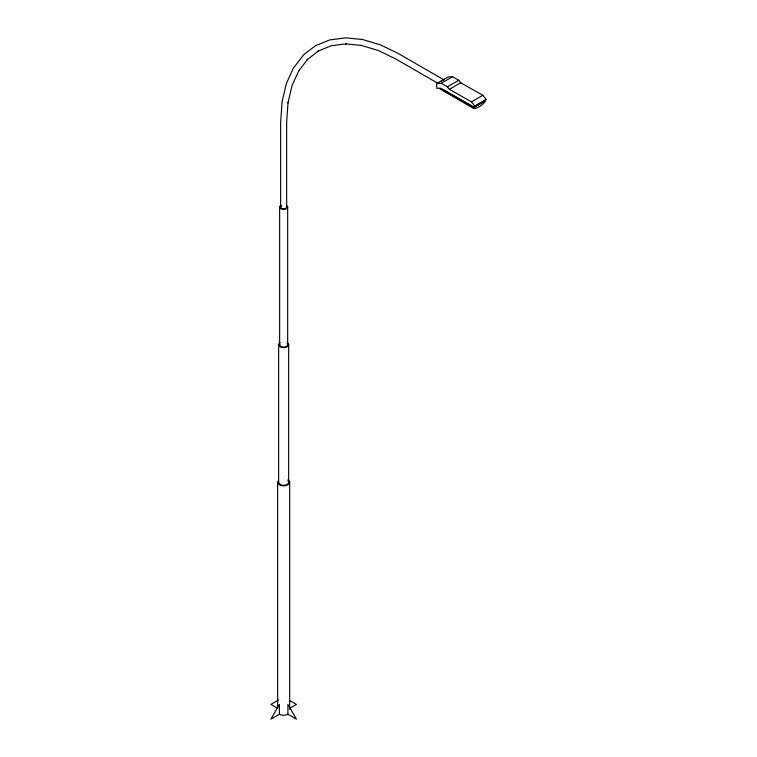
<?xml version="1.0" encoding="UTF-8"?>
<svg xmlns="http://www.w3.org/2000/svg" width="757" height="757" viewBox="0 0 757 757"><rect width="100%" height="100%" fill="white"/><g stroke="black" fill="none" stroke-linecap="round" stroke-linejoin="round"><path stroke-width="1.14" d="M473.873 107.56L474.762 105.999L486.117 99.46L482.843 95.297L460.767 82.797L458.751 80.261L452.525 76.741L448.087 76.94L436.732 83.478L436.77 88.342L439.685 88.209L473.873 107.56L485.228 101.022L486.117 99.46M440.252 88.209L473.873 107.239L484.66 101.022L484.66 102.337A18.916 10.92 -60 0 1 473.873 108.563L440.252 89.146A18.916 10.92 -60 0 0 441.984 88.872M278.453 700.036L270.883 704.407L277.507 708.23M279.399 714.239L270.883 719.15L279.399 704.398L279.399 714.239A6.018 3.473 0 0 0 287.915 714.239L296.422 719.15L287.915 704.398L287.915 714.239M289.799 708.23L296.422 704.407L289.799 700.575M436.732 83.478L441.18 83.279L452.525 76.741M441.18 83.279L447.406 86.8L458.751 80.261M447.406 86.8L449.412 89.335L460.767 82.797M449.412 89.335L471.488 101.835L482.843 95.297M451.456 94.313L473.873 107.248L484.66 101.022M438.133 83.45L395.807 59.008L378.235 50.464L361.146 45.335L361.704 45.477L345.523 43.878L346.129 43.821L331.216 45.761L317.921 51.202L318.508 50.937L307.153 59.727L307.626 59.301L298.485 71.253L298.778 70.713L292.07 85.541L287.972 102.867L288.048 102.356L286.657 121.868L286.657 207.002M443.309 89.6L449.421 93.13M471.488 101.835L474.762 105.999M473.873 107.248L473.873 108.563M289.676 482.37L289.676 709.413M288.672 344.728L288.672 482.37M287.669 207.087L287.669 344.728M280.648 207.163L280.648 121.886L282.124 101.485L286.354 83.611L293.281 68.3L303.51 54.949L315.3 45.827L329.683 39.922L345.76 37.85L362.489 39.506L380.61 44.918L398.551 53.652L444.028 79.901A3.009 1.741 -60 0 0 443.044 79.882L442.495 80.147A3.009 1.741 -60 0 0 441.445 81.141M279.636 207.087L279.636 344.728M278.633 344.728L278.633 482.37M277.63 482.37L277.63 708.23M442.457 80.526A2.441 1.646 -70.1 0 1 442.921 80.346M287.915 479.91A6.018 3.473 0 0 1 288.266 484.603A6.018 3.473 0 0 1 280.204 485.218A6.018 3.473 0 0 1 278.444 480.629M288.001 480.922A5.015 2.896 0 0 1 284.31 485.246A5.015 2.896 0 0 1 278.803 481.622M287.206 342.675A5.015 2.896 0 0 1 287.206 346.772A5.015 2.896 0 0 1 280.109 346.772A5.015 2.896 0 0 1 280.109 342.675M287.13 343.564A4.012 2.318 0 0 1 284.178 347.028A4.012 2.318 0 0 1 279.778 344.132M286.496 205.45A4.012 2.318 0 0 1 286.496 208.724A4.012 2.318 0 0 1 280.819 208.724A4.012 2.318 0 0 1 280.819 205.45M286.525 206.557A3.009 1.741 0 0 1 283.004 208.781A3.009 1.741 0 0 1 281.434 205.913"/></g></svg>
